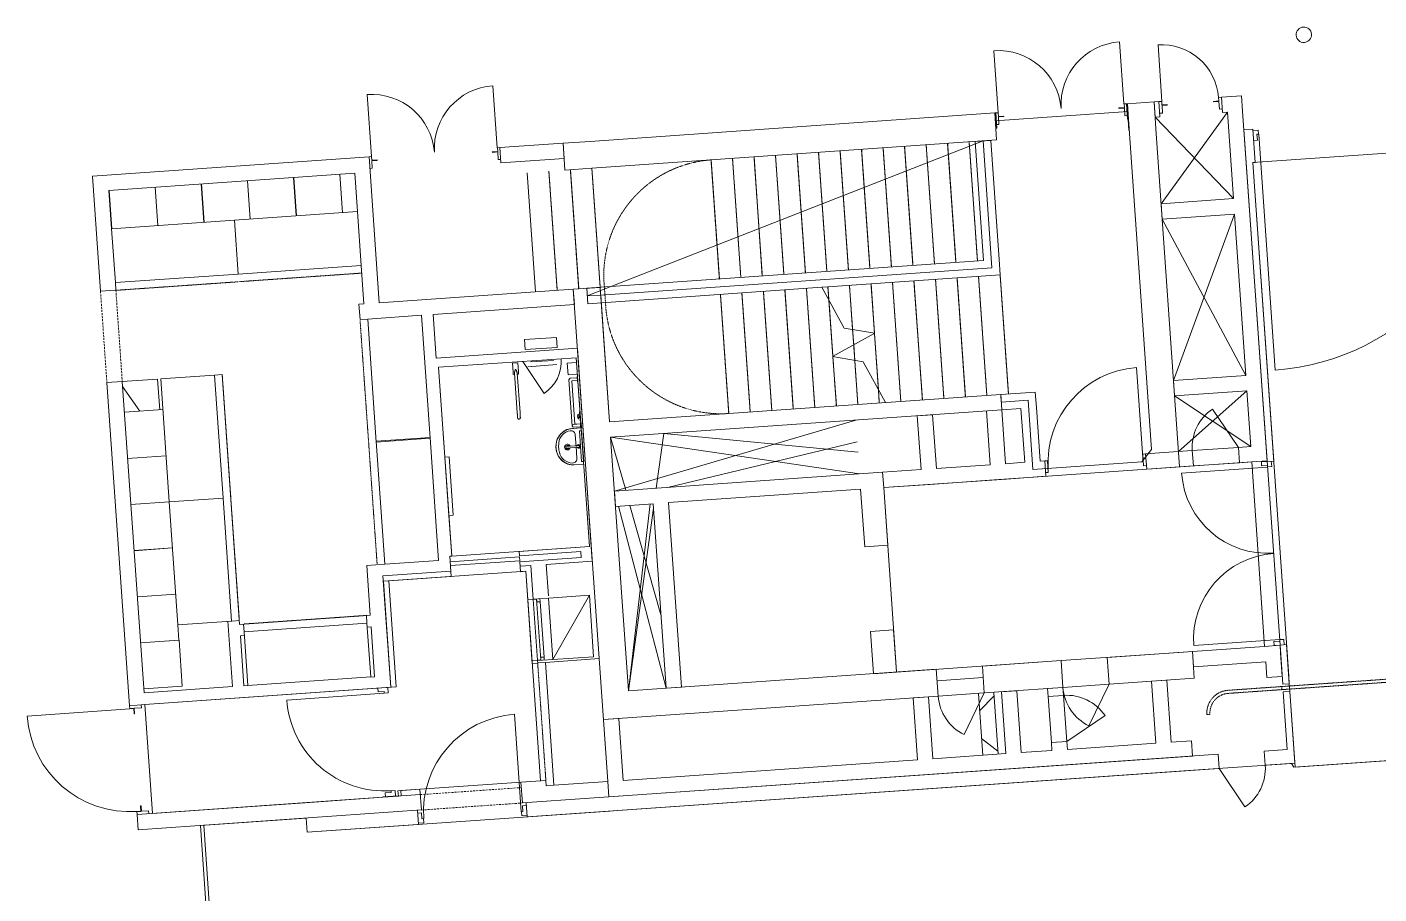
# Model space of a CAD drawing. Header units: millimetres. Extents: x 306 to 836129804, y -168137 to 818603917.
# Drawn here: x 833805210 to 833822762, y 818031108 to 818042361 of the extents above; entities that cross this region are included whole.
import ezdxf

# ---------------------------------------------------------------- set-up
doc = ezdxf.new("R2010")
doc.units = ezdxf.units.MM
doc.header["$LTSCALE"] = 3
for name, pattern in [('HIDDEN', [0.375, 0.25, -0.125]), ('Long Dash', [13.5, 9, -4.5]), ('Overhead', [1.8, 1.2, -0.6])]:
    doc.linetypes.add(name, pattern=pattern)
for name, color, linetype, lineweight in [('A-000-M_MASS', 251, 'Continuous', 13), ('A-010-M_LINE', 251, 'Continuous', 13), ('A-010-M_LINE_BEYOND', 251, 'Continuous', 13), ('A-200-M_WALL_EXT', 251, 'Continuous', 13), ('A-200-M_WALL_INT', 251, 'Continuous', 13), ('A-215-M_CURT_PANEL', 251, 'Continuous', 13), ('A-242-M_STAIR', 251, 'Continuous', 13), ('A-242-MB_STAIR', 251, 'Continuous', 13), ('A-314-M_WINDOW', 251, 'Continuous', 13), ('A-325-M_DOOR', 251, 'Continuous', 13), ('A-325-M_DOOR__FRAME', 251, 'Continuous', 13), ('A-325-MH_DOOR', 251, 'Long Dash', 13), ('A-770-ME_FFE_SA', 251, 'Continuous', 13), ('A-770-MH_FFE_SA', 251, 'Overhead', 13), ('A-810-M_ROOMS', 251, 'Continuous', 13), ('M-520-M_DRAINAGE_FW', 253, 'Continuous', 5), ('Z-060-M_DETAIL', 253, 'Continuous', 5)]:
    doc.layers.add(name, color=color, linetype=linetype, lineweight=lineweight)
doc.layers.add('UAJ-00XREF', color=7, linetype='Continuous')
doc.layers.get('A-770-ME_FFE_SA').off()

# ---------------------------------------------------------------- blocks, each defined once
blk = doc.blocks.new('ARC_DOOR_SPECIAL_S2-GP-I - 6000x4500mm-38547670-0300')
at = {"layer": 'A-325-M_DOOR'}
for p, q in [((-3071, -79), (-3071, 2990.5)), ((3071, 2990.5), (3071, -79))]:
    blk.add_line(p, q, dxfattribs=at)
at = {"layer": 'A-325-M_DOOR', "lineweight": 9}
for p, q in [((-3144, -2), (-3094, -2)), ((-3074, -132), (-3144, -132)), ((-3094, -2), (-3094, -79)), ((-3094, -79), (-3074, -79)), ((-3074, -79), (-3074, -132)), ((3074, -132), (3074, -79)), ((3074, -79), (3094, -79)), ((3144, -132), (3074, -132)), ((3094, -2), (3144, -2)), ((3094, -79), (3094, -2))]:
    blk.add_line(p, q, dxfattribs=at)
at = {"layer": 'A-325-M_DOOR'}
for centre, start, end in [((-3071, -79), 0, 90), ((3071, -79), 90, 180)]:
    blk.add_arc(centre, 3069.5, start, end, dxfattribs=at)
blk = doc.blocks.new('ARC_DOOR_FOLDING_F2-TI - 900x2500mm-39066875-0300')
at = {"layer": 'A-325-M_DOOR', "lineweight": 9}
for p, q in [((450, 25), (-450, 25)), ((-450, 25), (-450, -25)), ((-450, -25), (450, -25))]:
    blk.add_line(p, q, dxfattribs=at)
blk = doc.blocks.new('ARC_TFP_WC_UNISEX ACCESSIBLE_1 - WC_U_ACCESSIBLE-38044891-0300')
at = {"layer": 'M-520-M_DRAINAGE_FW'}
for p, q in [((-225, 1447), (-370, 1451)), ((-248, 1448), (-370, 1451)), ((-183, 1438), (-225, 1447)), ((-136, 1415), (-183, 1438)), ((-99, 1386), (-136, 1415)), ((-289, 1362), (-289, 1211)), ((-68, 1349), (-99, 1386)), ((-52, 1322), (-68, 1349)), ((-41, 1294), (-52, 1322)), ((-32, 1258), (-41, 1294)), ((-27, 1214), (-32, 1258)), ((-154, 1222), (-324, 1222)), ((-324, 1202), (-154, 1202)), ((-289, 1211), (-289, 1061)), ((-154, 1202), (-154, 1222)), ((-99, 1036), (-68, 1073)), ((-68, 1073), (-52, 1100)), ((-52, 1100), (-41, 1129)), ((-41, 1129), (-32, 1164)), ((-32, 1164), (-27, 1209)), ((-27, 1209), (-27, 1214)), ((-370, 883), (-365, 880)), ((-365, 972), (-223, 976)), ((-365, 972), (-248, 975)), ((-365, 880), (-365, 770)), ((-223, 976), (-184, 984)), ((-184, 984), (-136, 1008)), ((-136, 1008), (-99, 1036)), ((-370, 767), (-365, 770)), ((-350, 835), (-365, 835)), ((-365, 815), (-350, 815)), ((-350, 825), (-350, 843)), ((-350, 825), (-350, 834)), ((-350, 801), (-350, 825)), ((-350, 816), (-350, 816)), ((-350, 816), (-350, 807)), ((-115, 134), (263, 134)), ((223, 75), (-72, 75)), ((-132, -90), (283, -90)), ((-132, -90), (-132, -220)), ((283, -90), (283, -220)), ((283, -220), (-132, -220))]:
    blk.add_line(p, q, dxfattribs=at)
at = {"layer": 'M-520-M_DRAINAGE_FW', "flags": 128}
for points in [[(-350, 855), (-348, 855), (-347, 854), (-345, 853), (-343, 852), (-340, 848), (-338, 842), (-336, 834), (-335, 825)], [(-350, 795), (-348, 795), (-347, 796), (-345, 797), (-343, 798), (-340, 802), (-338, 808), (-336, 816), (-335, 825)]]:
    blk.add_lwpolyline(points, dxfattribs=at)
at = {"layer": 'M-520-M_DRAINAGE_FW'}
for centre, radius, start, end in [((-324, 1212), 24.5, 24.0895, 194.8921), ((-324, 1212), 17.5, 34.8499, 270), ((-175, 1211), 37.5, 16.6985, 163.3015), ((-174, 1211), 23, 27.9383, 152.0617), ((-324, 1212), 24.5, 209.1357, 270), ((-324, 1212), 10, 90, 270), ((-324, 1212), 24.5, 270, 335.9105), ((-324, 1212), 17.5, 270, 325.1501), ((-175, 1211), 37.5, 194.2815, 16.6985), ((-174, 1211), 23, 203.7182, 336.2818)]:
    blk.add_arc(centre, radius, start, end, dxfattribs=at)
for points, knots in [([(-228, 1422), (-244, 1422), (-259, 1416), (-271, 1405), (-283, 1393), (-289, 1378), (-289, 1362)], [3, 3, 3, 3, 4, 4, 4, 5, 5, 5, 5]), ([(-34, 1268), (-36, 1276), (-40, 1293), (-48, 1313), (-55, 1328), (-61, 1339), (-68, 1349), (-75, 1359), (-83, 1369), (-91, 1378), (-100, 1387), (-109, 1395), (-119, 1403), (-129, 1410), (-140, 1417), (-150, 1423), (-162, 1428), (-173, 1433), (-185, 1437), (-201, 1442), (-222, 1446), (-239, 1448), (-248, 1448)], [0, 0, 0, 0, 0.083333, 0.166667, 0.208333, 0.25, 0.291667, 0.333333, 0.375, 0.416667, 0.458333, 0.5, 0.541667, 0.583333, 0.625, 0.666667, 0.708333, 0.75, 0.791667, 0.833333, 0.916667, 1, 1, 1, 1]), ([(-228, 1001), (-244, 1001), (-259, 1007), (-271, 1018), (-283, 1029), (-289, 1045), (-289, 1061)], [3, 3, 3, 3, 4, 4, 4, 5, 5, 5, 5]), ([(-248, 975), (-239, 975), (-222, 976), (-201, 981), (-185, 985), (-173, 989), (-162, 994), (-150, 1000), (-140, 1006), (-129, 1012), (-119, 1020), (-109, 1027), (-100, 1035), (-91, 1044), (-83, 1053), (-75, 1063), (-68, 1073), (-61, 1084), (-55, 1095), (-48, 1110), (-40, 1129), (-36, 1146), (-34, 1155)], [0, 0, 0, 0, 0.083333, 0.166667, 0.208333, 0.25, 0.291667, 0.333333, 0.375, 0.416667, 0.458333, 0.5, 0.541667, 0.583333, 0.625, 0.666667, 0.708333, 0.75, 0.791667, 0.833333, 0.916667, 1, 1, 1, 1])]:
    blk.add_open_spline(points, degree=3, knots=knots, dxfattribs=at)
for points in [[(-68, 1273), (-80, 1354), (-146, 1415), (-228, 1422)], [(-61, 1201), (-61, 1225), (-63, 1250), (-68, 1273)], [(-27, 1211), (-27, 1221), (-28, 1240), (-32, 1258), (-34, 1268)], [(-68, 1149), (-80, 1069), (-146, 1007), (-228, 1001)], [(-61, 1221), (-61, 1197), (-63, 1173), (-68, 1149)], [(-34, 1155), (-32, 1164), (-28, 1183), (-27, 1202), (-27, 1211)]]:
    blk.add_open_spline(points, degree=3, dxfattribs=at)
blk = doc.blocks.new('ARC_WC_GRABRAIL_FOLDING - GB2a-27630862-0300')
at = {"layer": 'M-520-M_DRAINAGE_FW'}
for p, q in [((-874, 647), (-874, 132)), ((-838, 132), (-838, 647)), ((-873, 146), (-891, 146)), ((-891, 112), (-891, 146)), ((-891, 0), (-891, 112)), ((-891, 0), (-821, 0)), ((-821, 146), (-839, 146)), ((-821, 146), (-821, 112)), ((-821, 112), (-821, 0))]:
    blk.add_line(p, q, dxfattribs=at)
at = {"layer": 'M-520-M_DRAINAGE_FW', "flags": 128}
for points in [[(-874, 712), (-874, 713), (-874, 713), (-874, 714), (-874, 715), (-873, 716), (-873, 716), (-873, 717), (-873, 718), (-873, 718), (-872, 719), (-872, 720), (-872, 720), (-871, 721), (-871, 722), (-871, 722), (-870, 723), (-870, 723), (-869, 724), (-869, 724), (-868, 725), (-868, 725), (-867, 726), (-867, 726), (-866, 727), (-866, 727), (-865, 728), (-864, 728), (-864, 728), (-863, 728), (-862, 729), (-862, 729), (-861, 729), (-860, 729), (-860, 730), (-859, 730), (-858, 730), (-857, 730), (-857, 730), (-856, 730), (-855, 730), (-855, 730), (-854, 730), (-853, 730), (-852, 730), (-852, 730), (-851, 729), (-850, 729), (-850, 729), (-849, 729), (-848, 728), (-848, 728), (-847, 728), (-846, 727), (-846, 727), (-845, 727), (-845, 726), (-844, 726), (-844, 725), (-843, 725), (-843, 724), (-842, 724), (-842, 723), (-841, 722), (-841, 722), (-840, 721), (-840, 721), (-840, 720), (-839, 719), (-839, 719), (-839, 718), (-839, 717), (-838, 717), (-838, 716), (-838, 715), (-838, 715), (-838, 714), (-838, 713), (-838, 712), (-838, 712)], [(-874, 647), (-874, 650), (-874, 652), (-874, 655), (-874, 657), (-874, 660), (-874, 662), (-874, 665), (-874, 667), (-874, 670), (-874, 672), (-874, 675), (-874, 677), (-874, 679), (-874, 682), (-874, 684), (-874, 686), (-874, 688), (-874, 690), (-874, 692), (-874, 694), (-874, 695), (-874, 697), (-874, 699), (-874, 700), (-874, 702), (-874, 703), (-874, 704), (-874, 706), (-874, 707), (-874, 708), (-874, 708), (-874, 709), (-874, 710), (-874, 711), (-874, 711), (-874, 711), (-874, 712), (-874, 712), (-874, 712)], [(-874, 712), (-874, 712), (-874, 712), (-874, 712), (-874, 711), (-874, 711), (-874, 710), (-874, 709), (-874, 709), (-874, 708), (-874, 707), (-874, 706), (-874, 705), (-874, 703), (-874, 702), (-874, 701), (-874, 699), (-874, 698), (-874, 696), (-874, 694), (-874, 692), (-874, 690), (-874, 688), (-874, 686), (-874, 684), (-874, 682), (-874, 680), (-874, 678), (-874, 675), (-874, 673), (-874, 671), (-874, 668), (-874, 666), (-874, 663), (-874, 661), (-874, 658), (-874, 655), (-874, 653), (-874, 650), (-874, 648), (-874, 647)], [(-838, 647), (-838, 650), (-838, 652), (-838, 655), (-838, 657), (-838, 660), (-838, 662), (-838, 665), (-838, 667), (-838, 670), (-838, 672), (-838, 675), (-838, 677), (-838, 679), (-838, 682), (-838, 684), (-838, 686), (-838, 688), (-838, 690), (-838, 692), (-838, 694), (-838, 695), (-838, 697), (-838, 699), (-838, 700), (-838, 702), (-838, 703), (-838, 704), (-838, 706), (-838, 707), (-838, 708), (-838, 708), (-838, 709), (-838, 710), (-838, 711), (-838, 711), (-838, 711), (-838, 712), (-838, 712), (-838, 712)], [(-838, 712), (-838, 712), (-838, 712), (-838, 712), (-838, 711), (-838, 711), (-838, 710), (-838, 709), (-838, 709), (-838, 708), (-838, 707), (-838, 706), (-838, 705), (-838, 703), (-838, 702), (-838, 701), (-838, 699), (-838, 698), (-838, 696), (-838, 694), (-838, 692), (-838, 690), (-838, 688), (-838, 686), (-838, 684), (-838, 682), (-838, 680), (-838, 678), (-838, 675), (-838, 673), (-838, 671), (-838, 668), (-838, 666), (-838, 663), (-838, 661), (-838, 658), (-838, 655), (-838, 653), (-838, 650), (-838, 648), (-838, 647)], [(-870, 112), (-868, 105), (-866, 99), (-864, 94), (-862, 90), (-859, 87), (-857, 86), (-855, 86), (-852, 87), (-850, 90), (-848, 94), (-846, 99), (-844, 105), (-842, 112)]]:
    blk.add_lwpolyline(points, dxfattribs=at)
at = {"layer": 'M-520-M_DRAINAGE_FW'}
for points in [[(-874, 132), (-874, 130), (-873, 126), (-871, 119), (-870, 114), (-870, 112)], [(-842, 112), (-841, 114), (-840, 119), (-838, 126), (-838, 130), (-838, 132)]]:
    blk.add_open_spline(points, degree=3, dxfattribs=at)
blk = doc.blocks.new('ARC_WC_GRABRAIL_FIXED_JOINED accessible - GR2b-33007413-0300')
at = {"layer": 'M-520-M_DRAINAGE_FW'}
for p, q in [((-891, 10), (-891, 0)), ((-890, 10), (-891, 10)), ((-891, 10), (-874, 10)), ((-874, 100), (-874, 10)), ((-874, 10), (-837, 10)), ((-255, 118), (-856, 118)), ((-838, 100), (-838, 10)), ((-837, 10), (-837, 82)), ((-837, 82), (-273, 82)), ((-837, 10), (-821, 10)), ((-821, 10), (-822, 10)), ((-821, 0), (-821, 10)), ((-291, 10), (-291, 5)), ((-290, 10), (-273, 10)), ((-273, 82), (-273, 10)), ((-273, 10), (-237, 10)), ((-237, 10), (-237, 100)), ((-236, 10), (-222, 10)), ((-221, 5), (-221, 10)), ((-821, 0), (-891, 0)), ((-891, 0), (-890, 0)), ((-822, 0), (-821, 0))]:
    blk.add_line(p, q, dxfattribs=at)
for centre, start, end in [((-856, 100), 90, 180), ((-856, 100), 360, 180), ((-255, 100), 360, 90)]:
    blk.add_arc(centre, 18, start, end, dxfattribs=at)
blk = doc.blocks.new('ARC_DOOR_TIMBER_T20-GP-I - 2100x2500mm-40379738-0300')
at = {"layer": 'A-325-M_DOOR', "lineweight": 9}
for p, q in [((-1124, 11.5), (-1194, 11.5)), ((-1124, -41.5), (-1124, 11.5)), ((1194, 11.5), (1124, 11.5)), ((1124, 11.5), (1124, -41.5)), ((-1194, -42.5), (-1194, -118.5)), ((-1194, -118.5), (-1144, -118.5)), ((-1144, -118.5), (-1144, -41.5)), ((-1144, -41.5), (-1124, -41.5)), ((1124, -41.5), (1144, -41.5)), ((1144, -41.5), (1144, -118.5)), ((1144, -118.5), (1194, -118.5)), ((1194, -118.5), (1194, -42.5))]:
    blk.add_line(p, q, dxfattribs=at)
at = {"layer": 'A-325-M_DOOR'}
for p, q in [((-1121, -41.5), (-1121, -1161)), ((1121, -1161), (1121, -41.5))]:
    blk.add_line(p, q, dxfattribs=at)
for centre, start, end in [((-1121, -41.5), 270, 360), ((1121, -41.5), 180, 270)]:
    blk.add_arc(centre, 1119.5, start, end, dxfattribs=at)
blk = doc.blocks.new('ARC_DOOR_METAL_M20-TL-O_FOH - 1500x2500mm-41477348-0300')
at = {"layer": 'A-325-M_DOOR'}
for p, q in [((-817, 100), (-817, 908)), ((817, 100), (817, 908))]:
    blk.add_line(p, q, dxfattribs=at)
at = {"layer": 'A-325-M_DOOR', "lineweight": 9}
for p, q in [((-820, 100), (-850, 100)), ((-820, 53), (-820, 100)), ((-750, 53), (-820, 53)), ((-820, -52), (-820, 46)), ((-820, 46), (-750, 46)), ((-750, 46), (-750, 53)), ((820, 53), (750, 53)), ((750, 53), (750, 46)), ((750, 46), (820, 46)), ((850, 100), (820, 100)), ((820, 100), (820, 53)), ((820, 46), (820, -52)), ((-850, -52), (-820, -52)), ((820, -52), (850, -52))]:
    blk.add_line(p, q, dxfattribs=at)
at = {"layer": 'A-325-M_DOOR'}
for centre, start, end in [((-817, 91), 0.5999, 90), ((817, 91), 90, 179.4001)]:
    blk.add_arc(centre, 817, start, end, dxfattribs=at)
blk = doc.blocks.new('ARC_TFP_FS_HR_DISPLAY - ARC_TFP_FS_HR_800x500 _WIDE_-26451979-0300')
at = {"layer": 'Z-060-M_DETAIL'}
for p, q in [((400, 30), (-400, 560)), ((400, 560), (-400, 560)), ((-400, 560), (-400, 30)), ((400, 30), (400, 560)), ((-400, 30), (400, 30))]:
    blk.add_line(p, q, dxfattribs=at)
blk = doc.blocks.new('ARC_DOOR_TIMBER_T10-GP-I - 1200x2100mm-38779053-0300')
at = {"layer": 'A-325-M_DOOR'}
blk.add_line((634, -20.5), (634, 1247.5), dxfattribs=at)
at = {"layer": 'A-325-M_DOOR', "lineweight": 9}
for p, q in [((-707, 56.5), (-657, 56.5)), ((-657, 56.5), (-657, -20.5)), ((657, 56.5), (707, 56.5)), ((657, -20.5), (657, 56.5)), ((-637, -73.5), (-707, -73.5)), ((-657, -20.5), (-637, -20.5)), ((-637, -20.5), (-637, -73.5)), ((637, -73.5), (637, -20.5)), ((637, -20.5), (657, -20.5)), ((707, -73.5), (637, -73.5))]:
    blk.add_line(p, q, dxfattribs=at)
at = {"layer": 'A-325-M_DOOR'}
blk.add_arc((634, -20.5), 1268, 90, 180, dxfattribs=at)
blk = doc.blocks.new('ARC_OPN_INT - 1315x2100mm-34458521-0300')
at = {"layer": 'A-325-MH_DOOR'}
for p, q in [((-658, 100), (657, 100)), ((-658, -100), (657, -100))]:
    blk.add_line(p, q, dxfattribs=at)
blk = doc.blocks.new('ARC_WC_PAPER HOLDER - PH2-27733142-0300')
at = {"layer": 'M-520-M_DRAINAGE_FW'}
for p, q in [((-931, -5), (-931, -125)), ((-931, -125), (-781, -125)), ((-781, -125), (-781, -5))]:
    blk.add_line(p, q, dxfattribs=at)
blk = doc.blocks.new('ARC_WC_MIRROR - MR2-27628013-0300')
at = {"layer": 'M-520-M_DRAINAGE_FW'}
for p, q in [((-656, 30), (-1056, 30)), ((-1056, 30), (-1056, 0)), ((-656, 0), (-656, 30)), ((-1056, 0), (-656, 0))]:
    blk.add_line(p, q, dxfattribs=at)
blk = doc.blocks.new('System Panel - ARC_Glazed-41433853-0300')
at = {"layer": 'A-215-M_CURT_PANEL', "lineweight": 9}
for p, q in [((-601, 0), (601, 0)), ((-601, -44), (-601, 0)), ((601, -44), (-601, -44)), ((601, -44), (601, 0))]:
    blk.add_line(p, q, dxfattribs=at)
blk = doc.blocks.new('ARC_FS-SP_PRE-ACTION_CV - FS_SPRINKLER_PRE-ACTION_CONTROL_VALVE_CABINET _1600W_-34534430-0300')
at = {"layer": 'A-770-MH_FFE_SA'}
for q in [(-665, -100), (-665, -100), (855, -100), (855, -100)]:
    blk.add_line((125, -100), q, dxfattribs=at)
at = {"layer": 'Z-060-M_DETAIL'}
for p, q in [((-675, 700), (925, 700)), ((-675, 0), (-675, 700)), ((925, 700), (925, 0)), ((925, 0), (-675, 0))]:
    blk.add_line(p, q, dxfattribs=at)
blk = doc.blocks.new('ARC_FS-Inlet - FS-INLET-V277-0300')
at = {"layer": 'Z-060-M_DETAIL'}
for p, q in [((-175, -100), (-175, -600)), ((425, -600), (425, -100))]:
    blk.add_line(p, q, dxfattribs=at)
blk = doc.blocks.new('ARC_FS-SPI - FS_SPI-40702454-0300')
at = {"layer": 'Z-060-M_DETAIL'}
for p, q in [((-175, -100), (-175, -600)), ((425, -600), (425, -100)), ((-175, -600), (425, -600))]:
    blk.add_line(p, q, dxfattribs=at)
blk = doc.blocks.new('ARC_FS-SPI - FS_SPI-V278-0300')
at = {"layer": 'Z-060-M_DETAIL'}
for p, q in [((-175, -100), (-175, -600)), ((425, -600), (425, -100)), ((-175, -600), (25, -600))]:
    blk.add_line(p, q, dxfattribs=at)
blk = doc.blocks.new('ARC_WIN_HR - 800-28445708-0300')
at = {"layer": 'A-314-M_WINDOW', "lineweight": 18}
for p, q in [((-360, 56), (-400, 56)), ((-400, 12), (-360, 12)), ((395, 100), (-395, 100)), ((-395, 100), (-395, 56)), ((-395, 56), (395, 56)), ((-360, 12), (-360, 56)), ((400, 56), (360, 56)), ((360, 56), (360, 12)), ((360, 12), (400, 12)), ((395, 56), (395, 100))]:
    blk.add_line(p, q, dxfattribs=at)
at = {"layer": 'A-314-M_WINDOW'}
blk.add_line((360, 12), (-360, 12), dxfattribs=at)
blk = doc.blocks.new('ARC_DOOR_METAL_M10-FH-O - 1200x2100mm-38797434-0300')
at = {"layer": 'A-325-M_DOOR'}
blk.add_line((667, 100), (667, 1434), dxfattribs=at)
at = {"layer": 'A-325-M_DOOR__FRAME'}
for p, q in [((-670, 100), (-707, 100)), ((-670, 47), (-670, 100)), ((-600, 47), (-670, 47)), ((-670, -52), (-670, 40)), ((-670, 40), (-600, 40)), ((-600, 40), (-600, 47)), ((670, 47), (600, 47)), ((600, 47), (600, 40)), ((600, 40), (670, 40)), ((707, 100), (670, 100)), ((670, 100), (670, 47)), ((670, 40), (670, -52)), ((-707, -52), (-670, -52)), ((670, -52), (707, -52))]:
    blk.add_line(p, q, dxfattribs=at)
blk.add_arc((667, 100), 1334, 90, 180, dxfattribs=at)
blk = doc.blocks.new('ARC_ACCESS_PANEL_SINGLE_TIMBER_TYPE11 - 500X300H-39249759-0300')
at = {"layer": 'A-325-M_DOOR'}
blk.add_line((375, 36), (125, 469), dxfattribs=at)
blk.add_arc((375, 36), 500, 120, 180, dxfattribs=at)
blk = doc.blocks.new('ARC_FS-SP_PRE-ACTION_CV - FS_SPRINKLER_PRE-ACTION_CONTROL_VALVE_CABINET _1600W_-34556124-0300')
at = {"layer": 'A-770-MH_FFE_SA'}
for q in [(-665, -75), (-665, -75), (915, -75), (915, -75)]:
    blk.add_line((125, -75), q, dxfattribs=at)
at = {"layer": 'Z-060-M_DETAIL'}
for p, q in [((-675, 725), (925, 725)), ((-675, 25), (-675, 725)), ((925, 725), (925, 25)), ((925, 25), (-675, 25))]:
    blk.add_line(p, q, dxfattribs=at)
blk = doc.blocks.new('ARC_FS-SP_PRE-ACTION_CV - FS_SPRINKLER_PRE-ACTION_CONTROL_VALVE_CABINET _1600W_-V288-0300')
at = {"layer": 'A-770-MH_FFE_SA'}
for q in [(-665, -100), (-665, -100), (915, -100), (915, -100)]:
    blk.add_line((125, -100), q, dxfattribs=at)
at = {"layer": 'Z-060-M_DETAIL'}
for p, q in [((-675, 700), (925, 700)), ((-675, 0), (-675, 700)), ((925, 700), (925, 0)), ((925, 0), (-675, 0))]:
    blk.add_line(p, q, dxfattribs=at)
blk = doc.blocks.new('ARC_FS-SP_PRE-ACTION_CV - FS_SPRINKLER_PRE-ACTION_CONTROL_VALVE_CABINET _1600W_-34556123-0300')
at = {"layer": 'A-770-MH_FFE_SA'}
for q in [(-665, 75), (-665, 75), (915, 75), (915, 75)]:
    blk.add_line((125, 75), q, dxfattribs=at)
at = {"layer": 'Z-060-M_DETAIL'}
for p, q in [((925, -25), (-675, -25)), ((-675, -25), (-675, -725)), ((925, -725), (925, -25)), ((-675, -725), (925, -725))]:
    blk.add_line(p, q, dxfattribs=at)
blk = doc.blocks.new('ARC_OPN_INT - 1190x2500mm 2-34556092-0300')
at = {"layer": 'A-325-MH_DOOR'}
for p, q in [((-595, 100), (595, 100)), ((-595, -100), (595, -100))]:
    blk.add_line(p, q, dxfattribs=at)
blk = doc.blocks.new('ARC_TFP _BABYCHANGE TABLE - ARC_TFP_WC _FOH_BABYCHANGE TABLE-35472373-0300')
at = {"layer": 'M-520-M_DRAINAGE_FW'}
for p, q in [((-387, 0), (373, 0)), ((-387, -54), (-387, 0)), ((373, 0), (373, -54)), ((373, -54), (-387, -54))]:
    blk.add_line(p, q, dxfattribs=at)
blk = doc.blocks.new('ARC_TFP_FS_HR_DISPLAY - ARC_TFP_FS_HR_800x500 _DEEP_ 2-V301-0300')
at = {"layer": 'Z-060-M_DETAIL'}
for p, q in [((250, 860), (-210, 860)), ((-9, 460), (-210, 794)), ((250, 460), (250, 860))]:
    blk.add_line(p, q, dxfattribs=at)
blk = doc.blocks.new('ARC_DOOR_TIMBER_T10-TI-I - 1200x2100mm-40575155-0300')
at = {"layer": 'A-325-M_DOOR'}
blk.add_line((634, -11), (634, 1257), dxfattribs=at)
at = {"layer": 'A-325-M_DOOR', "lineweight": 9}
for p, q in [((-707, 66), (-657, 66)), ((-657, 66), (-657, -11)), ((657, 66), (707, 66)), ((657, -11), (657, 66)), ((-637, -64), (-707, -64)), ((-657, -11), (-637, -11)), ((-637, -11), (-637, -64)), ((637, -64), (637, -11)), ((637, -11), (657, -11)), ((707, -64), (637, -64))]:
    blk.add_line(p, q, dxfattribs=at)
at = {"layer": 'A-325-M_DOOR'}
blk.add_arc((634, -11), 1268, 90, 180, dxfattribs=at)
blk = doc.blocks.new('ARC_FS_FIRE SHUTTER LATERAL SINGLE  - ARC_FS_FIRE SHUTTER LATERAL SINGLE -37932844-0300')
at = {"layer": 'A-770-MH_FFE_SA'}
for p, q in [((-7855, 20), (-8555, 20)), ((-7855, -20), (-7855, 20)), ((-7855, 20), (50, 20)), ((50, -20), (50, 20)), ((-7855, -20), (-8555, -20)), ((50, -20), (-7855, -20)), ((-8810, -275), (-8850, -275))]:
    blk.add_line(p, q, dxfattribs=at)
for radius in [295, 255]:
    blk.add_arc((-8555, -275), radius, 90, 180, dxfattribs=at)
blk = doc.blocks.new('ARC_ACCESS_PANEL_SINGLE_TIMBER_TYPE11 - 600w x 2000h-41288962-0300')
at = {"layer": 'A-325-M_DOOR'}
blk.add_line((425, 68), (125, 587), dxfattribs=at)
blk.add_arc((425, 68), 600, 120, 180, dxfattribs=at)
blk = doc.blocks.new('3A35X-MAGP-P-MP-00')
at = {"layer": 'A-000-M_MASS'}
for p, q in [((834400863, 818036716), (834401063, 818036730)), ((834401030, 818034322), (834400863, 818036716)), ((834401063, 818036730), (834401230, 818034336)), ((834401230, 818034336), (834401030, 818034322))]:
    blk.add_line(p, q, dxfattribs=at)
at = {"layer": 'A-010-M_LINE'}
for p, q in [((834399608, 818041190), (834400624, 818040133)), ((834399686, 818040067), (834400546, 818041255)), ((834399700, 818039868), (834400785, 818037839)), ((834400638, 818039933), (834399847, 818037773)), ((834400849, 818036916), (834399861, 818037574)), ((834399911, 818036850), (834400798, 818037639)), ((834395723, 818037259), (834392589, 818036338)), ((834392540, 818037037), (834395771, 818036561)), ((834392540, 818037037), (834392735, 818036349)), ((834393229, 818037085), (834393132, 818036376)), ((834393229, 818037085), (834395752, 818036843)), ((834395742, 818036977), (834393278, 818036386)), ((834392641, 818036141), (834393259, 818033779)), ((834393054, 818036170), (834392771, 818033745)), ((834393096, 818036117), (834392771, 818033745)), ((834392791, 818036152), (834393193, 818034733)), ((834397330, 818033484), (834397517, 818033678)), ((834397567, 818032960), (834397355, 818033127))]:
    blk.add_line(p, q, dxfattribs=at)
at = {"layer": 'A-010-M_LINE', "linetype": 'HIDDEN'}
blk.add_line((834392455, 818039036), (834392476, 818038736), dxfattribs=at)
at = {"layer": 'A-010-M_LINE'}
for start, end in [(3.9989, 183.9989), (183.9989, 3.9989)]:
    blk.add_arc((834401539, 818042261), 100, start, end, dxfattribs=at)
at = {"layer": 'A-010-M_LINE', "linetype": 'HIDDEN'}
for centre, start, end in [((834393951, 818039140), 94.1571, 183.9989), ((834393972, 818038841), 183.9989, 273.8407)]:
    blk.add_arc(centre, 1500, start, end, dxfattribs=at)
at = {"layer": 'A-010-M_LINE_BEYOND'}
for p, q in [((834399011, 818033830), (834398412, 818033788)), ((834397370, 818032907), (834397314, 818033711)), ((834397513, 818033725), (834397570, 818032921))]:
    blk.add_line(p, q, dxfattribs=at)
at = {"layer": 'A-200-M_WALL_EXT', "lineweight": 13}
for p, q in [((834399594, 818041389), (834399245, 818041365)), ((834399269, 818041016), (834399245, 818041365)), ((834399618, 818041040), (834399594, 818041389)), ((834397526, 818041245), (834392272, 818040877)), ((834397550, 818040896), (834397526, 818041245)), ((834399618, 818041040), (834399925, 818036651)), ((834392272, 818040877), (834391923, 818040853)), ((834391923, 818040853), (834391947, 818040504)), ((834392296, 818040528), (834397550, 818040896)), ((834392296, 818040528), (834391947, 818040504)), ((834392404, 818038982), (834392055, 818038958)), ((834392055, 818038958), (834392390, 818034163)), ((834392526, 818037236), (834392404, 818038982)), ((834392526, 818037236), (834397604, 818037591)), ((834397604, 818037591), (834397618, 818037392)), ((834397618, 818037392), (834392540, 818037037)), ((834392771, 818033745), (834392540, 818037037)), ((834399925, 818036651), (834399576, 818036626)), ((834400093, 818034257), (834398987, 818034179)), ((834398987, 818034179), (834399011, 818033830)), ((834400093, 818034257), (834400117, 818033907)), ((834392771, 818033745), (834396768, 818034024)), ((834396768, 818034024), (834396793, 818033675)), ((834398388, 818034137), (834397367, 818034066)), ((834397367, 818034066), (834397391, 818033717)), ((834398388, 818034137), (834398412, 818033788)), ((834399011, 818033830), (834400117, 818033907)), ((834392446, 818033371), (834396793, 818033675)), ((834397391, 818033717), (834398412, 818033788))]:
    blk.add_line(p, q, dxfattribs=at)
at = {"layer": 'A-200-M_WALL_INT'}
for p, q in [((834399248, 818041365), (834399235, 818041364)), ((834399249, 818041165), (834399235, 818041364)), ((834399262, 818041166), (834399248, 818041365)), ((834399594, 818041389), (834399657, 818041394)), ((834399594, 818041389), (834399608, 818041190)), ((834399657, 818041394), (834399671, 818041194)), ((834400731, 818041469), (834400469, 818041450)), ((834400469, 818041450), (834400483, 818041251)), ((834400731, 818041469), (834400745, 818041269)), ((834397526, 818041245), (834397540, 818041246)), ((834397540, 818041045), (834397526, 818041245)), ((834397554, 818041046), (834397540, 818041246)), ((834399608, 818041190), (834399671, 818041194)), ((834400546, 818041255), (834400483, 818041251)), ((834400546, 818041255), (834400624, 818040133)), ((834401063, 818036730), (834400745, 818041269)), ((834397540, 818041045), (834397554, 818041046)), ((834399262, 818041166), (834399249, 818041165)), ((834400876, 818041037), (834400762, 818041029)), ((834400762, 818041029), (834401063, 818036721)), ((834400876, 818041037), (834400906, 818040603)), ((834391923, 818040853), (834391100, 818040795)), ((834391923, 818040853), (834391937, 818040653)), ((834397474, 818040890), (834397274, 818040876)), ((834397382, 818039330), (834397274, 818040876)), ((834397474, 818040890), (834397582, 818039344)), ((834385813, 818040426), (834389404, 818040677)), ((834389536, 818038781), (834389404, 818040677)), ((834391100, 818040795), (834391114, 818040596)), ((834391937, 818040653), (834391114, 818040596)), ((834400877, 818040601), (834400906, 818040603)), ((834401148, 818036727), (834400877, 818040601)), ((834385813, 818040426), (834385917, 818038932)), ((834386026, 818040240), (834389218, 818040463)), ((834389253, 818039965), (834389218, 818040463)), ((834386061, 818039741), (834386026, 818040240)), ((834399686, 818040067), (834400624, 818040133)), ((834399700, 818039868), (834399686, 818040067)), ((834400638, 818039933), (834399700, 818039868)), ((834400638, 818039933), (834400785, 818037839)), ((834389337, 818038768), (834389302, 818039266)), ((834392230, 818038970), (834397382, 818039330)), ((834397582, 818039344), (834397596, 818039144)), ((834397596, 818039144), (834395361, 818038988)), ((834385917, 818038932), (834386117, 818038946)), ((834386117, 818038946), (834386110, 818039043)), ((834389536, 818038781), (834392055, 818038958)), ((834392055, 818038958), (834392069, 818038758)), ((834392230, 818038970), (834392244, 818038770)), ((834395280, 818038983), (834392244, 818038770)), ((834389272, 818038763), (834389337, 818038768)), ((834389272, 818038763), (834389286, 818038563)), ((834392069, 818038758), (834390234, 818038630)), ((834389386, 818038570), (834389286, 818038563)), ((834390234, 818038630), (834390273, 818038064)), ((834390273, 818038064), (834392109, 818038192)), ((834392092, 818038069), (834390307, 818037944)), ((834392151, 818037226), (834392092, 818038069)), ((834392109, 818038192), (834392302, 818035426)), ((834387397, 818037842), (834387496, 818037849)), ((834387496, 818037849), (834387723, 818034607)), ((834390307, 818037944), (834390388, 818036779)), ((834386000, 818037745), (834386200, 818037759)), ((834386000, 818037745), (834386293, 818033551)), ((834386482, 818033719), (834386200, 818037759)), ((834399847, 818037773), (834400785, 818037839)), ((834399861, 818037574), (834399847, 818037773)), ((834397604, 818037591), (834398053, 818037623)), ((834397618, 818037392), (834397604, 818037591)), ((834398067, 818037423), (834398053, 818037623)), ((834400798, 818037639), (834399861, 818037574)), ((834400798, 818037639), (834400849, 818036916)), ((834396521, 818037315), (834396720, 818037329)), ((834396720, 818037329), (834396769, 818036631)), ((834397467, 818036679), (834397418, 818037378)), ((834397867, 818037409), (834397618, 818037392)), ((834397618, 818037392), (834397667, 818036693)), ((834397867, 818037409), (834397916, 818036711)), ((834398067, 818037423), (834398116, 818036725)), ((834392159, 818037121), (834392156, 818037158)), ((834396570, 818036617), (834396521, 818037315)), ((834400091, 818036863), (834399485, 818036820)), ((834399499, 818036621), (834399485, 818036820)), ((834400091, 818036863), (834400689, 818036905)), ((834400105, 818036663), (834400091, 818036863)), ((834400689, 818036905), (834400849, 818036916)), ((834400703, 818036705), (834400689, 818036905)), ((834392264, 818035619), (834392186, 818036722)), ((834396071, 818036582), (834396570, 818036617)), ((834396769, 818036631), (834397467, 818036679)), ((834397916, 818036711), (834397667, 818036693)), ((834398175, 818036729), (834398116, 818036725)), ((834398189, 818036529), (834398175, 818036729)), ((834399499, 818036621), (834400105, 818036663)), ((834400703, 818036705), (834400105, 818036663)), ((834400863, 818036716), (834400703, 818036705)), ((834401063, 818036730), (834400863, 818036716)), ((834401148, 818036727), (834401063, 818036721)), ((834393078, 818036373), (834396071, 818036582)), ((834396085, 818036382), (834396071, 818036582)), ((834396085, 818036382), (834396071, 818036582)), ((834397681, 818036494), (834396085, 818036382)), ((834397681, 818036494), (834398189, 818036529)), ((834392589, 818036338), (834393078, 818036373)), ((834392589, 818036338), (834392603, 818036139)), ((834393291, 818036187), (834395785, 818036361)), ((834395838, 818035613), (834395785, 818036361)), ((834396137, 818035634), (834396085, 818036382)), ((834393092, 818036173), (834392603, 818036139)), ((834393259, 818033779), (834393092, 818036173)), ((834393291, 818036187), (834393459, 818033793)), ((834390441, 818036021), (834390478, 818035494)), ((834392264, 818035619), (834391351, 818035555)), ((834395838, 818035613), (834396137, 818035634)), ((834389374, 818035372), (834389608, 818035388)), ((834390478, 818035494), (834390453, 818035492)), ((834390471, 818035228), (834390453, 818035492)), ((834391351, 818035555), (834391355, 818035495)), ((834392153, 818035551), (834391355, 818035495)), ((834391360, 818035420), (834392158, 818035476)), ((834391369, 818035291), (834391360, 818035420)), ((834391704, 818035384), (834392302, 818035426)), ((834392158, 818035476), (834392153, 818035551)), ((834389374, 818035372), (834389419, 818034726)), ((834390467, 818035298), (834389584, 818035236)), ((834389584, 818035236), (834389685, 818033792)), ((834389658, 818035171), (834390471, 818035228)), ((834391364, 818035361), (834391504, 818035370)), ((834391439, 818035296), (834391369, 818035291)), ((834391523, 818034093), (834391439, 818035296)), ((834391504, 818035370), (834391535, 818034930)), ((834391704, 818035384), (834391732, 818034979)), ((834389755, 818033797), (834389658, 818035171)), ((834391465, 818034931), (834391734, 818034949)), ((834387723, 818034607), (834389419, 818034726)), ((834389376, 818034623), (834389369, 818034722)), ((834387629, 818033799), (834387570, 818034647)), ((834387620, 818034650), (834387720, 818034657)), ((834387780, 818034511), (834387773, 818034611)), ((834389429, 818034576), (834389380, 818034573)), ((834389429, 818034576), (834389475, 818033928)), ((834395914, 818034516), (834396214, 818034537)), ((834395914, 818034516), (834395953, 818033967)), ((834396214, 818034537), (834396252, 818033988)), ((834387734, 818034458), (834387783, 818034461)), ((834387734, 818034458), (834387779, 818033809)), ((834401230, 818034336), (834401030, 818034322)), ((834401314, 818034345), (834401230, 818034339)), ((834401230, 818034339), (834401265, 818033830)), ((834401237, 818034236), (834401230, 818034336)), ((834401350, 818033836), (834401314, 818034345)), ((834401030, 818034322), (834400093, 818034257)), ((834400093, 818034257), (834400107, 818034057)), ((834401237, 818034236), (834401258, 818033930)), ((834391520, 818034133), (834391790, 818034151)), ((834391523, 818034093), (834391593, 818034098)), ((834391593, 818034098), (834391590, 818034142)), ((834391692, 818034114), (834391592, 818034107)), ((834395953, 818033967), (834396252, 818033988)), ((834401044, 818034123), (834400107, 818034057)), ((834401059, 818033916), (834401044, 818034123)), ((834387779, 818033809), (834387829, 818033813)), ((834389425, 818033924), (834389475, 818033928)), ((834396779, 818033875), (834397377, 818033916)), ((834399561, 818033869), (834399760, 818033882)), ((834399617, 818033065), (834399561, 818033869)), ((834399760, 818033882), (834399817, 818033079)), ((834401258, 818033930), (834401059, 818033916)), ((834401350, 818033836), (834401265, 818033830)), ((834386482, 818033719), (834387629, 818033799)), ((834389755, 818033797), (834386493, 818033569)), ((834393259, 818033779), (834393459, 818033793)), ((834396468, 818033652), (834396668, 818033666)), ((834396525, 818032848), (834396468, 818033652)), ((834396668, 818033666), (834396724, 818032862)), ((834397391, 818033717), (834396793, 818033675)), ((834397616, 818033733), (834397815, 818033746)), ((834397672, 818032929), (834397616, 818033733)), ((834397815, 818033746), (834397871, 818032943)), ((834398213, 818033774), (834398412, 818033788)), ((834398213, 818033774), (834398220, 818033672)), ((834398220, 818033672), (834398420, 818033686)), ((834398262, 818033073), (834398220, 818033672)), ((834398412, 818033788), (834398420, 818033686)), ((834398420, 818033686), (834398461, 818033087)), ((834401357, 818033737), (834401272, 818033731)), ((834401324, 818032983), (834401272, 818033731)), ((834401357, 818033737), (834401422, 818032805)), ((834386293, 818033551), (834386493, 818033565)), ((834386493, 818033565), (834386493, 818033569)), ((834392645, 818033385), (834392446, 818033371)), ((834392645, 818033385), (834392702, 818032581)), ((834396724, 818032862), (834397672, 818032929)), ((834397871, 818032943), (834398269, 818032970)), ((834398262, 818033073), (834398461, 818033087)), ((834398269, 818032970), (834398262, 818033073)), ((834398469, 818032984), (834398461, 818033087)), ((834398469, 818032984), (834399617, 818033065)), ((834399817, 818033079), (834400079, 818033097)), ((834400079, 818033097), (834400092, 818032897)), ((834401324, 818032983), (834401025, 818032963)), ((834401025, 818032963), (834401038, 818032778)), ((834400092, 818032897), (834391394, 818032289)), ((834400427, 818032921), (834392516, 818032368)), ((834392702, 818032581), (834396525, 818032848)), ((834400427, 818032921), (834400440, 818032736)), ((834401038, 818032778), (834401422, 818032805)), ((834391699, 818032581), (834391375, 818032559)), ((834400440, 818032736), (834391455, 818032108)), ((834391704, 818032511), (834391699, 818032581)), ((834390063, 818032467), (834389779, 818032447)), ((834389779, 818032447), (834389784, 818032377)), ((834390082, 818032198), (834390063, 818032467)), ((834391394, 818032289), (834391375, 818032559)), ((834391804, 818032518), (834391704, 818032511)), ((834392516, 818032368), (834392502, 818032567)), ((834392516, 818032368), (834392502, 818032567)), ((834386392, 818032140), (834390068, 818032397)), ((834389584, 818032368), (834389783, 818032382)), ((834389584, 818032364), (834389784, 818032378)), ((834389584, 818032364), (834389584, 818032368)), ((834391443, 818032293), (834391455, 818032108)), ((834386406, 818031941), (834386392, 818032140)), ((834386406, 818031941), (834390082, 818032198)), ((834388586, 818032093), (834388598, 818031908)), ((834390032, 818032194), (834390045, 818032009)), ((834388598, 818031908), (834390045, 818032009))]:
    blk.add_line(p, q, dxfattribs=at)
at = {"layer": 'A-242-M_STAIR', "linetype": 'Overhead'}
for p, q in [((834396744, 818039285), (834396636, 818040832)), ((834397023, 818039305), (834396915, 818040851)), ((834397302, 818039324), (834397194, 818040871)), ((834394230, 818039110), (834394122, 818040656)), ((834394509, 818039129), (834394401, 818040675)), ((834394789, 818039149), (834394680, 818040695)), ((834395068, 818039168), (834394960, 818040714)), ((834395347, 818039188), (834395239, 818040734)), ((834395627, 818039207), (834395518, 818040753)), ((834395906, 818039227), (834395798, 818040773)), ((834396185, 818039246), (834396077, 818040792)), ((834396465, 818039266), (834396356, 818040812)), ((834391846, 818038943), (834391738, 818040489)), ((834392125, 818038962), (834392017, 818040509)), ((834392404, 818038982), (834392296, 818040528)), ((834393951, 818039090), (834393843, 818040636)), ((834396866, 818037540), (834396758, 818039086)), ((834397145, 818037559), (834397037, 818039105)), ((834397424, 818037579), (834397316, 818039125)), ((834397704, 818037598), (834397596, 818039144)), ((834394244, 818038910), (834394352, 818037364)), ((834394523, 818038930), (834394632, 818037383)), ((834394803, 818038949), (834394911, 818037403)), ((834395082, 818038969), (834395190, 818037422)), ((834395373, 818038814), (834395361, 818038988)), ((834395681, 818038435), (834395640, 818039008)), ((834395965, 818038387), (834395920, 818039027)), ((834396307, 818037501), (834396199, 818039047)), ((834396587, 818037520), (834396478, 818039066)), ((834393965, 818038891), (834394073, 818037344)), ((834395374, 818038814), (834395425, 818038085)), ((834395681, 818038435), (834395695, 818038235)), ((834396016, 818037655), (834395965, 818038384)), ((834395709, 818038034), (834395695, 818038235)), ((834395424, 818038083), (834395424, 818038085)), ((834395425, 818038082), (834395470, 818037442)), ((834395709, 818038034), (834395749, 818037462)), ((834396016, 818037655), (834396028, 818037481))]:
    blk.add_line(p, q, dxfattribs=at)
at = {"layer": 'A-242-M_STAIR'}
for p, q in [((834396744, 818039285), (834396636, 818040832)), ((834397023, 818039305), (834396915, 818040851)), ((834397302, 818039324), (834397194, 818040871)), ((834394230, 818039110), (834394122, 818040656)), ((834394509, 818039129), (834394401, 818040675)), ((834394789, 818039149), (834394680, 818040695)), ((834395068, 818039168), (834394960, 818040714)), ((834395347, 818039188), (834395239, 818040734)), ((834395627, 818039207), (834395518, 818040753)), ((834395906, 818039227), (834395798, 818040773)), ((834396185, 818039246), (834396077, 818040792)), ((834396465, 818039266), (834396356, 818040812)), ((834391846, 818038943), (834391738, 818040489)), ((834392125, 818038962), (834392017, 818040509)), ((834392404, 818038982), (834392296, 818040528)), ((834393951, 818039090), (834393843, 818040636)), ((834391566, 818038923), (834391458, 818040470)), ((834396866, 818037540), (834396758, 818039086)), ((834397145, 818037559), (834397037, 818039105)), ((834397424, 818037579), (834397316, 818039125)), ((834397704, 818037598), (834397596, 818039144)), ((834394244, 818038910), (834394352, 818037364)), ((834394523, 818038930), (834394632, 818037383)), ((834394803, 818038949), (834394911, 818037403)), ((834395082, 818038969), (834395190, 818037422)), ((834395361, 818038988), (834395280, 818038983)), ((834395373, 818038814), (834395361, 818038988)), ((834395681, 818038435), (834395640, 818039008)), ((834395965, 818038387), (834395920, 818039027)), ((834396307, 818037501), (834396199, 818039047)), ((834396587, 818037520), (834396478, 818039066)), ((834393965, 818038891), (834394073, 818037344)), ((834395374, 818038814), (834395425, 818038085)), ((834395681, 818038435), (834395695, 818038235)), ((834396016, 818037655), (834395965, 818038384)), ((834395709, 818038034), (834395695, 818038235)), ((834395424, 818038083), (834395424, 818038085)), ((834395425, 818038082), (834395470, 818037442)), ((834395709, 818038034), (834395749, 818037462)), ((834396016, 818037655), (834396028, 818037481))]:
    blk.add_line(p, q, dxfattribs=at)
at = {"layer": 'A-242-MB_STAIR'}
for p, q in [((834395280, 818038983), (834395573, 818038453)), ((834395968, 818038386), (834395421, 818038083)), ((834395573, 818038453), (834395968, 818038386)), ((834395421, 818038083), (834395816, 818038016)), ((834395816, 818038016), (834396109, 818037487))]:
    blk.add_line(p, q, dxfattribs=at)
at = {"layer": 'A-325-M_DOOR'}
for p, q in [((834397572, 818041248), (834397516, 818042054)), ((834399202, 818041362), (834399146, 818042168)), ((834399697, 818041396), (834399646, 818042129)), ((834400689, 818036905), (834400354, 818037402)), ((834399011, 818033830), (834398748, 818033291)), ((834397391, 818033717), (834397128, 818033178)), ((834398461, 818033087), (834398959, 818033423))]:
    blk.add_line(p, q, dxfattribs=at)
at = {"layer": 'A-325-M_DOOR', "lineweight": 9}
for p, q in [((834399205, 818041362), (834399235, 818041364)), ((834399209, 818041315), (834399205, 818041362)), ((834397540, 818041246), (834397569, 818041248)), ((834397569, 818041248), (834397573, 818041201)), ((834397573, 818041201), (834397643, 818041206)), ((834397643, 818041199), (834397573, 818041194)), ((834397573, 818041194), (834397580, 818041096)), ((834397643, 818041206), (834397643, 818041199)), ((834399139, 818041310), (834399209, 818041315)), ((834399139, 818041303), (834399139, 818041310)), ((834399209, 818041308), (834399139, 818041303)), ((834399216, 818041210), (834399209, 818041308)), ((834399246, 818041213), (834399216, 818041210)), ((834397580, 818041096), (834397550, 818041094)), ((834399485, 818036820), (834399448, 818036818)), ((834399448, 818036818), (834399459, 818036666)), ((834398211, 818036731), (834398175, 818036729)), ((834398222, 818036580), (834398211, 818036731)), ((834399459, 818036666), (834399496, 818036669)), ((834398185, 818036577), (834398222, 818036580))]:
    blk.add_line(p, q, dxfattribs=at)
at = {"layer": 'A-325-M_DOOR'}
for centre, radius, start, end in [((834397573, 818041239), 817, 4.5988, 93.9989), ((834399203, 818041353), 817, 93.9989, 183.399), ((834400689, 818036905), 600, 123.9989, 183.9989), ((834397391, 818033717), 600, 183.9989, 243.9989), ((834399011, 818033830), 600, 183.9989, 243.9989), ((834398461, 818033087), 600, 33.9989, 93.9989)]:
    blk.add_arc(centre, radius, start, end, dxfattribs=at)
at = {"layer": 'A-325-M_DOOR__FRAME'}
for p, q in [((834399657, 818041394), (834399694, 818041396)), ((834399694, 818041396), (834399697, 818041349)), ((834399697, 818041349), (834399767, 818041354)), ((834399767, 818041354), (834399767, 818041347)), ((834400365, 818041396), (834400435, 818041401)), ((834400366, 818041389), (834400365, 818041396)), ((834400436, 818041394), (834400366, 818041389)), ((834400432, 818041448), (834400469, 818041450)), ((834400435, 818041401), (834400432, 818041448)), ((834400443, 818041296), (834400436, 818041394)), ((834399704, 818041244), (834399667, 818041242)), ((834399767, 818041347), (834399698, 818041342)), ((834399698, 818041342), (834399704, 818041244)), ((834400480, 818041299), (834400443, 818041296)), ((834399453, 818036710), (834399367, 818037941))]:
    blk.add_line(p, q, dxfattribs=at)
for centre, radius, start, end in [((834399697, 818041396), 734, 3.9989, 93.9989), ((834399453, 818036710), 1234, 93.9989, 183.9989)]:
    blk.add_arc(centre, radius, start, end, dxfattribs=at)
at = {"layer": 'A-810-M_ROOMS', "flags": 128}
for points in [[(834397374, 818040883), (834397489, 818039237), (834392411, 818038882), (834392526, 818037236), (834397604, 818037591), (834397611, 818037491), (834397613, 818037492), (834397960, 818037516), (834398023, 818036618), (834399435, 818036717), (834399561, 818036879), (834399262, 818041164), (834399255, 818041265), (834397533, 818041145)], [(834412496, 818018677), (834412225, 818022559), (834411490, 818022508), (834411409, 818023665), (834411224, 818023652), (834410540, 818033442), (834409236, 818033351), (834409239, 818033301), (834409119, 818033293), (834401408, 818032754), (834401380, 818032802), (834400105, 818032713), (834392629, 818032190), (834392529, 818032183), (834388598, 818031908), (834388586, 818032093), (834387214, 818031997), (834387298, 818030798), (834388435, 818030877), (834388449, 818030678), (834388683, 818030694), (834391209, 817994560)]]:
    blk.add_lwpolyline(points, dxfattribs=at)
for points in [[(834401426, 818032755), (834409077, 818033290), (834409008, 818034271), (834409001, 818034371), (834408961, 818034947), (834408738, 818038139), (834408658, 818039286), (834408528, 818041136), (834400877, 818040601), (834401343, 818033936), (834401350, 818033836), (834401357, 818033737)], [(834397489, 818039237), (834397374, 818040883), (834392237, 818038870), (834392411, 818038882)], [(834391590, 818035572), (834392264, 818035619), (834392092, 818038069), (834390307, 818037944), (834390478, 818035494)], [(834400093, 818034257), (834401030, 818034322), (834400863, 818036716), (834399751, 818036639), (834399442, 818036617), (834398030, 818036518), (834397581, 818036487), (834396683, 818036424), (834396085, 818036382), (834396252, 818033990), (834396252, 818033988), (834398388, 818034137), (834398389, 818034137), (834399918, 818034244)], [(834386493, 818033569), (834386591, 818032154), (834387200, 818032197), (834388572, 818032292), (834389819, 818032380), (834389814, 818032449), (834391629, 818032576), (834391439, 818035296), (834389589, 818035166), (834389624, 818034665), (834389685, 818033792), (834387715, 818033654)]]:
    blk.add_lwpolyline(points, close=True, dxfattribs=at)
at = {"layer": 'A-215-M_CURT_PANEL', "lineweight": 9, "rotation": 93.99890852577128}
blk.add_blockref('System Panel - ARC_Glazed-41433853-0300', (834387256, 818031397), dxfattribs=at)
at = {"layer": 'A-314-M_WINDOW', "rotation": 93.99890852577121}
blk.add_blockref('ARC_WIN_HR - 800-28445708-0300', (834391662, 818034543), dxfattribs=at)
at = {"layer": 'A-325-M_DOOR'}
for name, p, rotation in [('ARC_DOOR_METAL_M20-TL-O_FOH - 1500x2500mm-41477348-0300', (834390259, 818040636), 3.998908525771384), ('ARC_DOOR_SPECIAL_S2-GP-I - 6000x4500mm-38547670-0300', (834404023, 818041106), 183.9989085257713), ('ARC_OPN_INT - 1190x2500mm 2-34556092-0300', (834386058, 818038345), 273.9989085257712), ('ARC_ACCESS_PANEL_SINGLE_TIMBER_TYPE11 - 500X300H-39249759-0300', (834391770, 818038082), 183.9989085257713), ('ARC_DOOR_TIMBER_T20-GP-I - 2100x2500mm-40379738-0300', (834401189, 818035533), 273.9989085257716), ('ARC_DOOR_FOLDING_F2-TI - 900x2500mm-39066875-0300', (834390909, 818035427), 183.9989085257713), ('ARC_DOOR_TIMBER_T10-TI-I - 1200x2100mm-40575155-0300', (834389634, 818033080), 93.9989085257715), ('ARC_DOOR_METAL_M10-FH-O - 1200x2100mm-38797434-0300', (834386442, 818032852), 93.99890852577133), ('ARC_DOOR_TIMBER_T10-GP-I - 1200x2100mm-38779053-0300', (834390744, 818032151), 3.998908525771384), ('ARC_ACCESS_PANEL_SINGLE_TIMBER_TYPE11 - 600w x 2000h-41288962-0300', (834400859, 818032833), 183.9989085257713), ('ARC_OPN_INT - 1315x2100mm-34458521-0300', (834390731, 818032343), 3.998908525771384)]:
    blk.add_blockref(name, p, dxfattribs=dict(at, rotation=rotation))
at = {"layer": 'A-770-ME_FFE_SA'}
for name, p, rotation in [('ARC_FS-Inlet - FS-INLET-V277-0300', (834386794, 818040394), 3.998908525771384), ('ARC_FS-Inlet - FS-INLET-V277-0300', (834387394, 818040436), 3.998908525771384), ('ARC_FS-Inlet - FS-INLET-V277-0300', (834387993, 818040478), 3.998908525771384), ('ARC_FS-Inlet - FS-INLET-V277-0300', (834388593, 818040520), 3.998908525771384), ('ARC_FS-Inlet - FS-INLET-V277-0300', (834386197, 818040352), 3.998908525771384), ('ARC_FS-SP_PRE-ACTION_CV - FS_SPRINKLER_PRE-ACTION_CONTROL_VALVE_CABINET _1600W_-V288-0300', (834388379, 818039202), 3.998908525771384), ('ARC_FS-SP_PRE-ACTION_CV - FS_SPRINKLER_PRE-ACTION_CONTROL_VALVE_CABINET _1600W_-V288-0300', (834386783, 818039090), 3.998908525771384), ('ARC_FS-SP_PRE-ACTION_CV - FS_SPRINKLER_PRE-ACTION_CONTROL_VALVE_CABINET _1600W_-34556124-0300', (834389408, 818037895), 273.9989085257712), ('ARC_FS-SP_PRE-ACTION_CV - FS_SPRINKLER_PRE-ACTION_CONTROL_VALVE_CABINET _1600W_-34556123-0300', (834387469, 818037171), 273.9989085257711), ('ARC_TFP_FS_HR_DISPLAY - ARC_TFP_FS_HR_800x500 _DEEP_ 2-V301-0300', (834386469, 818036916), 3.998908525771384), ('ARC_FS-Inlet - FS-INLET-V277-0300', (834386157, 818036929), 93.99890852577133), ('ARC_FS-SP_PRE-ACTION_CV - FS_SPRINKLER_PRE-ACTION_CONTROL_VALVE_CABINET _1600W_-34556124-0300', (834389519, 818036309), 273.9989085257712), ('ARC_FS-Inlet - FS-INLET-V277-0300', (834386199, 818036330), 93.99890852577133), ('ARC_FS-Inlet - FS-INLET-V277-0300', (834386241, 818035732), 93.99890852577133), ('ARC_FS-SP_PRE-ACTION_CV - FS_SPRINKLER_PRE-ACTION_CONTROL_VALVE_CABINET _1600W_-34556123-0300', (834387580, 818035575), 273.9989085257711), ('ARC_FS-Inlet - FS-INLET-V277-0300', (834386283, 818035133), 93.99890852577133), ('ARC_FS-SPI - FS_SPI-V278-0300', (834386325, 818034535), 93.99890852577133), ('ARC_TFP_FS_HR_DISPLAY - ARC_TFP_FS_HR_800x500 _WIDE_-26451979-0300', (834392321, 818034589), 93.99890852577118), ('ARC_FS-SP_PRE-ACTION_CV - FS_SPRINKLER_PRE-ACTION_CONTROL_VALVE_CABINET _1600W_-34556124-0300', (834388701, 818034601), 183.9989085257713), ('ARC_FS-SPI - FS_SPI-40702454-0300', (834386367, 818033936), 93.99890852577133), ('ARC_FS_FIRE SHUTTER LATERAL SINGLE  - ARC_FS_FIRE SHUTTER LATERAL SINGLE -37932844-0300', (834409090, 818034328), 3.998908525771384), ('ARC_FS-SP_PRE-ACTION_CV - FS_SPRINKLER_PRE-ACTION_CONTROL_VALVE_CABINET _1600W_-34534430-0300', (834391739, 818033441), 273.9989085257711)]:
    blk.add_blockref(name, p, dxfattribs=dict(at, rotation=rotation))
at = {"layer": 'M-520-M_DRAINAGE_FW'}
for name, p, rotation in [('ARC_TFP_WC_UNISEX ACCESSIBLE_1 - WC_U_ACCESSIBLE-38044891-0300', (834391719, 818038104), 183.9989085257713), ('ARC_WC_GRABRAIL_FOLDING - GB2a-27630862-0300', (834390446, 818037940), 183.9989085257713), ('ARC_WC_PAPER HOLDER - PH2-27733142-0300', (834392166, 818037077), 273.9989085257711), ('ARC_WC_GRABRAIL_FIXED_JOINED accessible - GR2b-33007413-0300', (834392099, 818038046), 93.99890852577161), ('ARC_WC_MIRROR - MR2-27628013-0300', (834392207, 818036066), 273.9989085257716), ('ARC_TFP _BABYCHANGE TABLE - ARC_TFP_WC _FOH_BABYCHANGE TABLE-35472373-0300', (834390414, 818036407), 93.998908525771)]:
    blk.add_blockref(name, p, dxfattribs=dict(at, rotation=rotation))

msp = doc.modelspace()

# ---------------------------------------------------------------- block references
at = {"layer": 'UAJ-00XREF', "ltscale": 0.5}
msp.add_blockref('3A35X-MAGP-P-MP-00', (-579753, 0), dxfattribs=at)

doc.saveas('drawing.dxf')
